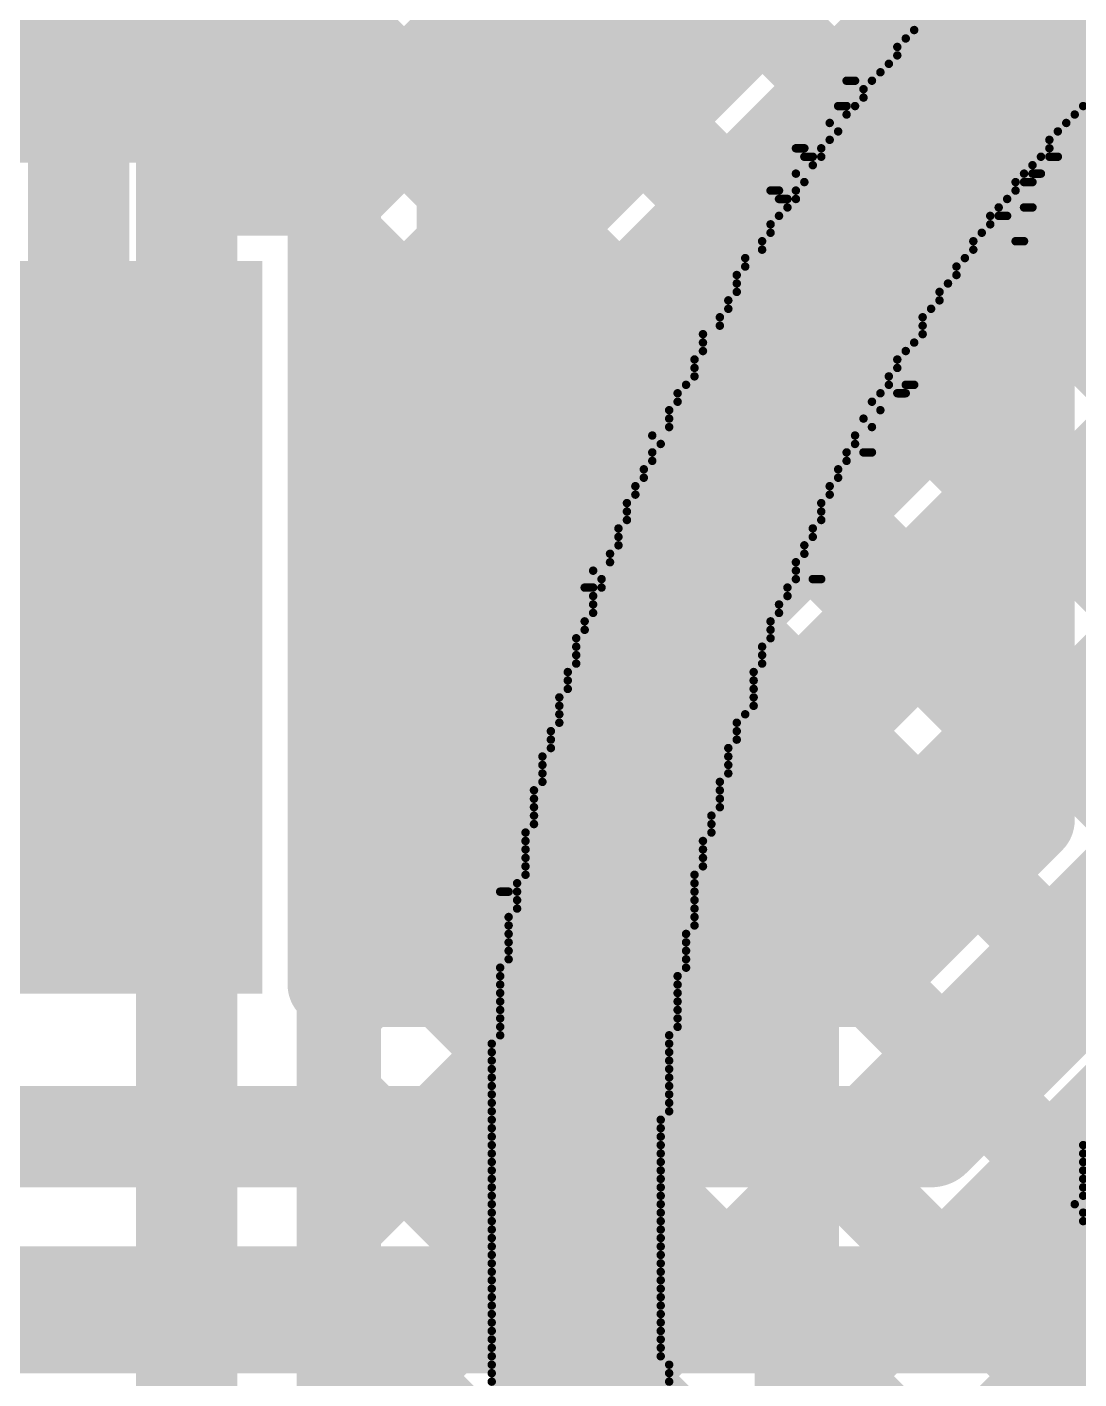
# Model space of a CAD drawing. Header units: millimetres. Extents: x -0.33 to 3.26, y -0.12 to 2.83.
# Drawn here: x 0.496 to 0.6205, y 1.1023 to 1.2624 of the extents above; entities that cross this region are included whole.
import ezdxf

# ---------------------------------------------------------------- set-up
doc = ezdxf.new("R2010")
doc.units = ezdxf.units.MM
doc.header["$MEASUREMENT"] = 0
for name, color, linetype in [('BottomLayer', 5, 'Continuous'), ('BottomOverlay', 54, 'Continuous'), ('BottomPaste', 16, 'Continuous'), ('BottomSolder', 6, 'Continuous'), ('TopLayer', 1, 'Continuous'), ('TopOverlay', 2, 'Continuous')]:
    doc.layers.add(name, color=color, linetype=linetype)

# ---------------------------------------------------------------- blocks, each defined once
blk = doc.blocks.new('PS2801C_1_F3_A_B_4')
at = {"layer": 'BottomLayer'}
for points in [[(-0.03937, 0.06772), (0.03937, 0.06772), (0.03937, 0.03228), (-0.03937, 0.03228)], [(-0.03937, 0.01772), (0.03937, 0.01772), (0.03937, -0.01772), (-0.03937, -0.01772)]]:
    blk.add_hatch(color=5, dxfattribs=at).paths.add_polyline_path(points)
at = {"layer": 'BottomPaste'}
for points in [[(-0.03937, 0.06772), (0.03937, 0.06772), (0.03937, 0.03228), (-0.03937, 0.03228)], [(-0.03937, 0.01772), (0.03937, 0.01772), (0.03937, -0.01772), (-0.03937, -0.01772)]]:
    blk.add_hatch(color=16, dxfattribs=at).paths.add_polyline_path(points)
at = {"layer": 'BottomSolder'}
for points in [[(-0.04337, 0.07172), (0.04337, 0.07172), (0.04337, 0.02828), (-0.04337, 0.02828)], [(-0.04337, 0.02172), (0.04337, 0.02172), (0.04337, -0.02172), (-0.04337, -0.02172)]]:
    blk.add_hatch(color=6, dxfattribs=at).paths.add_polyline_path(points)
at = {"layer": 'BottomOverlay', "const_width": 0.01}
blk.add_lwpolyline([(0.259, 0.085), (0.017, 0.085)], dxfattribs=at)
at = {"layer": 'BottomOverlay', "const_width": 0.005}
blk.add_lwpolyline([(0.0145, 0.085, 1), (0.0195, 0.085, 1)], format="xyb", close=True, dxfattribs=at)
blk = doc.blocks.new('R__0603_B_33')
at = {"layer": 'BottomLayer'}
for points in [[(-0.015, 0.0175), (-0.015, -0.0175), (-0.045, -0.0175), (-0.045, 0.0175)], [(0.045, 0.0175), (0.045, -0.0175), (0.015, -0.0175), (0.015, 0.0175)]]:
    blk.add_hatch(color=5, dxfattribs=at).paths.add_polyline_path(points)
at = {"layer": 'BottomPaste'}
for points in [[(-0.015, 0.0175), (-0.015, -0.0175), (-0.045, -0.0175), (-0.045, 0.0175)], [(0.045, 0.0175), (0.045, -0.0175), (0.015, -0.0175), (0.015, 0.0175)]]:
    blk.add_hatch(color=16, dxfattribs=at).paths.add_polyline_path(points)
at = {"layer": 'BottomSolder'}
for points in [[(-0.011, 0.0215), (-0.011, -0.0215), (-0.049, -0.0215), (-0.049, 0.0215)], [(0.049, 0.0215), (0.049, -0.0215), (0.011, -0.0215), (0.011, 0.0215)]]:
    blk.add_hatch(color=6, dxfattribs=at).paths.add_polyline_path(points)
at = {"layer": 'BottomOverlay', "const_width": 0.01}
for points in [[(0.052, 0.024), (-0.052, 0.024)], [(-0.052, -0.024), (-0.052, 0.024)], [(0.052, -0.024), (0.052, 0.024)], [(0.052, -0.024), (-0.052, -0.024)]]:
    blk.add_lwpolyline(points, dxfattribs=at)
at = {"layer": 'BottomOverlay', "const_width": 0.005}
for points in [[(-0.0545, 0.024, 1), (-0.0495, 0.024, 1)], [(-0.0545, 0.024, 1), (-0.0495, 0.024, 1)], [(0.0495, 0.024, 1), (0.0545, 0.024, 1)], [(0.0495, 0.024, 1), (0.0545, 0.024, 1)], [(-0.0545, -0.024, 1), (-0.0495, -0.024, 1)], [(-0.0545, -0.024, 1), (-0.0495, -0.024, 1)], [(0.0495, -0.024, 1), (0.0545, -0.024, 1)], [(0.0495, -0.024, 1), (0.0545, -0.024, 1)]]:
    blk.add_lwpolyline(points, format="xyb", close=True, dxfattribs=at)

msp = doc.modelspace()

# ---------------------------------------------------------------- linework, layer by layer
at = {"layer": 'BottomLayer'}
for points, const_width in [([(0.53184, 1.24095), (0.68022, 1.38933)], 0.01), ([(0.53184, 1.21266), (0.69436, 1.37518)], 0.01), ([(0.53184, 1.18438), (0.7085, 1.36104)], 0.01), ([(0.53184, 1.15609), (0.72264, 1.3469)], 0.01), ([(0.53162, 1.3436), (0.62888, 1.24634)], 0.01), ([(0.55212, 1.25212), (0.613, 1.313)], 0.02), ([(0.53162, 1.31532), (0.61601, 1.23093)], 0.01), ([(0.53162, 1.24629), (0.53162, 1.30029)], 0.01), ([(0.53162, 1.28703), (0.615, 1.20365)], 0.01), ([(0.6203, 1.23775), (0.66425, 1.2817)], 0.01), ([(0.50212, 1.19129), (0.50212, 1.27329)], 0.012), ([(0.53162, 1.25875), (0.615, 1.17537)], 0.01), ([(0.55212, 1.19129), (0.55212, 1.25212)], 0.02), ([(0.52012, 1.24629), (0.53162, 1.24629)], 0.01), ([(0.52012, 1.24266), (0.52012, 1.24629)], 0.01), ([(0.52012, 1.24266), (0.53184, 1.24266)], 0.01), ([(0.53184, 1.149), (0.53184, 1.24266)], 0.01), ([(0.53184, 1.23025), (0.60431, 1.15777)], 0.01), ([(0.615, 1.16846), (0.615, 1.225)], 0.01), ([(0.62517, 1.108), (0.73998, 1.22281)], 0.01), ([(0.55303, 1.149), (0.615, 1.21097)], 0.01), ([(0.53184, 1.20196), (0.5848, 1.149)], 0.01), ([(0.58131, 1.149), (0.615, 1.18269)], 0.01), ([(0.53184, 1.17368), (0.55652, 1.149)], 0.01), ([(0.59554, 1.149), (0.615, 1.16846)], 0.01), ([(0.603, 1.131), (0.633, 1.161)], 0.012), ([(0.53184, 1.149), (0.59554, 1.149)], 0.01), ([(0.61575, 1.1183), (0.6457, 1.14825)], 0.01), ([(0.4515, 1.131), (0.603, 1.131)], 0.012), ([(0.61563, 1.11817), (0.6258, 1.108)], 0.01), ([(0.4515, 1.113), (0.603, 1.113)], 0.01), ([(0.50766, 1.113), (0.51266, 1.108)], 0.01), ([(0.51203, 1.108), (0.51703, 1.113)], 0.01), ([(0.53595, 1.113), (0.54095, 1.108)], 0.01), ([(0.54031, 1.108), (0.54531, 1.113)], 0.01), ([(0.56423, 1.113), (0.56923, 1.108)], 0.01), ([(0.5686, 1.108), (0.5736, 1.113)], 0.01), ([(0.59252, 1.113), (0.59752, 1.108)], 0.01), ([(0.59688, 1.108), (0.60188, 1.113)], 0.01), ([(0.34423, 1.108), (0.95808, 1.108)], 0.01)]:
    msp.add_lwpolyline(points, dxfattribs=dict(at, const_width=const_width))
for points, const_width in [([(0.52912, 1.25875, 1), (0.53412, 1.25875, 1)], 0.005), ([(0.54712, 1.25212, 1), (0.55712, 1.25212, 1)], 0.01), ([(0.54712, 1.25212, 1), (0.55712, 1.25212, 1)], 0.01), ([(0.51762, 1.24629, 1), (0.52262, 1.24629, 1)], 0.005), ([(0.51762, 1.24629, 1), (0.52262, 1.24629, 1)], 0.005), ([(0.52912, 1.24629, 1), (0.53412, 1.24629, 1)], 0.005), ([(0.52912, 1.24629, 1), (0.53412, 1.24629, 1)], 0.005), ([(0.51762, 1.24266, 1), (0.52262, 1.24266, 1)], 0.005), ([(0.51762, 1.24266, 1), (0.52262, 1.24266, 1)], 0.005), ([(0.52934, 1.24266, 1), (0.53434, 1.24266, 1)], 0.005), ([(0.52934, 1.24266, 1), (0.53434, 1.24266, 1)], 0.005), ([(0.52934, 1.24095, 1), (0.53434, 1.24095, 1)], 0.005), ([(0.61777, 1.23773, 1), (0.62277, 1.23773, 1)], 0.005), ([(0.6178, 1.23775, 1), (0.6228, 1.23775, 1)], 0.005), ([(0.6178, 1.23775, 1), (0.6228, 1.23775, 1)], 0.005), ([(0.61351, 1.23093, 1), (0.61851, 1.23093, 1)], 0.005), ([(0.52934, 1.23025, 1), (0.53434, 1.23025, 1)], 0.005), ([(0.6125, 1.225, 1), (0.6175, 1.225, 1)], 0.005), ([(0.6125, 1.225, 1), (0.6175, 1.225, 1)], 0.005), ([(0.6125, 1.225, 1), (0.6175, 1.225, 1)], 0.005), ([(0.52934, 1.21266, 1), (0.53434, 1.21266, 1)], 0.005), ([(0.6125, 1.21097, 1), (0.6175, 1.21097, 1)], 0.005), ([(0.6125, 1.20365, 1), (0.6175, 1.20365, 1)], 0.005), ([(0.52934, 1.20196, 1), (0.53434, 1.20196, 1)], 0.005), ([(0.54712, 1.19129, 1), (0.55712, 1.19129, 1)], 0.01), ([(0.49912, 1.19129, 1), (0.50512, 1.19129, 1)], 0.006), ([(0.52934, 1.18438, 1), (0.53434, 1.18438, 1)], 0.005), ([(0.6125, 1.18269, 1), (0.6175, 1.18269, 1)], 0.005), ([(0.6125, 1.17537, 1), (0.6175, 1.17537, 1)], 0.005), ([(0.52934, 1.17368, 1), (0.53434, 1.17368, 1)], 0.005), ([(0.6125, 1.16846, 1), (0.6175, 1.16846, 1)], 0.005), ([(0.6125, 1.16846, 1), (0.6175, 1.16846, 1)], 0.005), ([(0.60181, 1.15777, 1), (0.60681, 1.15777, 1)], 0.005), ([(0.52934, 1.15609, 1), (0.53434, 1.15609, 1)], 0.005), ([(0.52934, 1.149, 1), (0.53434, 1.149, 1)], 0.005), ([(0.52934, 1.149, 1), (0.53434, 1.149, 1)], 0.005), ([(0.55053, 1.149, 1), (0.55553, 1.149, 1)], 0.005), ([(0.55402, 1.149, 1), (0.55902, 1.149, 1)], 0.005), ([(0.57881, 1.149, 1), (0.58381, 1.149, 1)], 0.005), ([(0.5823, 1.149, 1), (0.5873, 1.149, 1)], 0.005), ([(0.59304, 1.149, 1), (0.59804, 1.149, 1)], 0.005), ([(0.59304, 1.149, 1), (0.59804, 1.149, 1)], 0.005), ([(0.6, 1.131, 1), (0.606, 1.131, 1)], 0.006), ([(0.6, 1.131, 1), (0.606, 1.131, 1)], 0.006), ([(0.61313, 1.11817, 1), (0.61813, 1.11817, 1)], 0.005), ([(0.61323, 1.11827, 1), (0.61823, 1.11827, 1)], 0.005), ([(0.61325, 1.1183, 1), (0.61825, 1.1183, 1)], 0.005), ([(0.61325, 1.1183, 1), (0.61825, 1.1183, 1)], 0.005), ([(0.50516, 1.113, 1), (0.51016, 1.113, 1)], 0.005), ([(0.51453, 1.113, 1), (0.51953, 1.113, 1)], 0.005), ([(0.53345, 1.113, 1), (0.53845, 1.113, 1)], 0.005), ([(0.54281, 1.113, 1), (0.54781, 1.113, 1)], 0.005), ([(0.56173, 1.113, 1), (0.56673, 1.113, 1)], 0.005), ([(0.5711, 1.113, 1), (0.5761, 1.113, 1)], 0.005), ([(0.59002, 1.113, 1), (0.59502, 1.113, 1)], 0.005), ([(0.59938, 1.113, 1), (0.60438, 1.113, 1)], 0.005), ([(0.6005, 1.113, 1), (0.6055, 1.113, 1)], 0.005), ([(0.6005, 1.113, 1), (0.6055, 1.113, 1)], 0.005), ([(0.6005, 1.113, 1), (0.6055, 1.113, 1)], 0.005), ([(0.50953, 1.108, 1), (0.51453, 1.108, 1)], 0.005), ([(0.51016, 1.108, 1), (0.51516, 1.108, 1)], 0.005), ([(0.53781, 1.108, 1), (0.54281, 1.108, 1)], 0.005), ([(0.53845, 1.108, 1), (0.54345, 1.108, 1)], 0.005), ([(0.5661, 1.108, 1), (0.5711, 1.108, 1)], 0.005), ([(0.56673, 1.108, 1), (0.57173, 1.108, 1)], 0.005), ([(0.59438, 1.108, 1), (0.59938, 1.108, 1)], 0.005), ([(0.59502, 1.108, 1), (0.60002, 1.108, 1)], 0.005), ([(0.62267, 1.108, 1), (0.62767, 1.108, 1)], 0.005)]:
    msp.add_lwpolyline(points, format="xyb", close=True, dxfattribs=dict(at, const_width=const_width))
at = {"layer": 'BottomLayer', "const_width": 0.01}
for points in [[(0.615, 1.225, -0.199396), (0.6203, 1.23775)], [(0.615, 1.225, -0.198912), (0.62027, 1.23773)], [(0.61575, 1.1183, -0.199396), (0.603, 1.113)], [(0.61573, 1.11827, -0.198912), (0.603, 1.113)]]:
    msp.add_lwpolyline(points, format="xyb", dxfattribs=at)
at = {"layer": 'TopLayer'}
for points, const_width in [([(0.5149, 1.043), (0.5149, 1.422)], 0.012), ([(0.5329, 1.05859), (0.5329, 1.4084)], 0.01), ([(0.5329, 1.24766), (0.6358, 1.35056)], 0.01), ([(0.5329, 1.33949), (0.6358, 1.23659)], 0.01), ([(0.5329, 1.22221), (0.6358, 1.3251)], 0.01), ([(0.5329, 1.31403), (0.6358, 1.21113)], 0.01), ([(0.5329, 1.19675), (0.6358, 1.29965)], 0.01), ([(0.5329, 1.28857), (0.6358, 1.18568)], 0.01), ([(0.5329, 1.1713), (0.6358, 1.27419)], 0.01), ([(0.5329, 1.26312), (0.6358, 1.16022)], 0.01), ([(0.5329, 1.14584), (0.6358, 1.24874)], 0.01), ([(0.5329, 1.23766), (0.6358, 1.13477)], 0.01), ([(0.5329, 1.12039), (0.6358, 1.22328)], 0.01), ([(0.5329, 1.21221), (0.6358, 1.10931)], 0.01), ([(0.5329, 1.09493), (0.6358, 1.19782)], 0.01), ([(0.5329, 1.18675), (0.62916, 1.09049)], 0.01), ([(0.5329, 1.06947), (0.6358, 1.17237)], 0.01), ([(0.5329, 1.16129), (0.61643, 1.07777)], 0.01), ([(0.53793, 1.04905), (0.6358, 1.14691)], 0.01), ([(0.5329, 1.13584), (0.6037, 1.06504)], 0.01), ([(0.502, 0.98766), (0.6358, 1.12146)], 0.01), ([(0.5329, 1.11038), (0.59098, 1.05231)], 0.01)]:
    msp.add_lwpolyline(points, dxfattribs=dict(at, const_width=const_width))
at = {"layer": 'TopLayer', "const_width": 0.005}
for points in [[(0.5304, 1.26312, 1), (0.5354, 1.26312, 1)], [(0.5304, 1.24766, 1), (0.5354, 1.24766, 1)], [(0.5304, 1.23766, 1), (0.5354, 1.23766, 1)], [(0.5304, 1.22221, 1), (0.5354, 1.22221, 1)], [(0.5304, 1.21221, 1), (0.5354, 1.21221, 1)], [(0.5304, 1.19675, 1), (0.5354, 1.19675, 1)], [(0.5304, 1.18675, 1), (0.5354, 1.18675, 1)], [(0.5304, 1.1713, 1), (0.5354, 1.1713, 1)], [(0.5304, 1.16129, 1), (0.5354, 1.16129, 1)], [(0.5304, 1.14584, 1), (0.5354, 1.14584, 1)], [(0.5304, 1.13584, 1), (0.5354, 1.13584, 1)], [(0.5304, 1.12039, 1), (0.5354, 1.12039, 1)], [(0.5304, 1.11038, 1), (0.5354, 1.11038, 1)]]:
    msp.add_lwpolyline(points, format="xyb", close=True, dxfattribs=at)
at = {"layer": 'TopOverlay', "const_width": 0.001}
for points in [[(0.6, 1.261), (0.628, 1.261)], [(0.601, 1.262), (0.63, 1.262)], [(0.599, 1.26), (0.627, 1.26)], [(0.598, 1.258), (0.625, 1.258)], [(0.599, 1.259), (0.626, 1.259)], [(0.593, 1.256), (0.594, 1.256)], [(0.596, 1.256), (0.623, 1.256)], [(0.597, 1.257), (0.624, 1.257)], [(0.595, 1.255), (0.622, 1.255)], [(0.592, 1.253), (0.593, 1.253)], [(0.594, 1.253), (0.621, 1.253)], [(0.595, 1.254), (0.622, 1.254)], [(0.593, 1.252), (0.62, 1.252)], [(0.591, 1.251), (0.619, 1.251)], [(0.592, 1.25), (0.618, 1.25)], [(0.587, 1.248), (0.588, 1.248)], [(0.59, 1.248), (0.617, 1.248)], [(0.591, 1.249), (0.617, 1.249)], [(0.588, 1.247), (0.589, 1.247)], [(0.59, 1.247), (0.616, 1.247)], [(0.617, 1.247), (0.618, 1.247)], [(0.587, 1.245), (0.614, 1.245)], [(0.589, 1.246), (0.615, 1.246)], [(0.615, 1.245), (0.616, 1.245)], [(0.588, 1.244), (0.613, 1.244)], [(0.614, 1.244), (0.615, 1.244)], [(0.584, 1.243), (0.585, 1.243)], [(0.585, 1.242), (0.586, 1.242)], [(0.587, 1.243), (0.613, 1.243)], [(0.587, 1.242), (0.612, 1.242)], [(0.585, 1.24), (0.61, 1.24)], [(0.586, 1.241), (0.611, 1.241)], [(0.611, 1.24), (0.612, 1.24)], [(0.614, 1.241), (0.615, 1.241)], [(0.584, 1.239), (0.61, 1.239)], [(0.583, 1.237), (0.608, 1.237)], [(0.584, 1.238), (0.609, 1.238)], [(0.613, 1.237), (0.614, 1.237)], [(0.583, 1.236), (0.608, 1.236)], [(0.581, 1.235), (0.607, 1.235)], [(0.581, 1.234), (0.606, 1.234)], [(0.58, 1.233), (0.606, 1.233)], [(0.58, 1.232), (0.605, 1.232)], [(0.58, 1.231), (0.604, 1.231)], [(0.579, 1.23), (0.604, 1.23)], [(0.579, 1.229), (0.603, 1.229)], [(0.578, 1.228), (0.602, 1.228)], [(0.576, 1.226), (0.602, 1.226)], [(0.578, 1.227), (0.602, 1.227)], [(0.576, 1.225), (0.601, 1.225)], [(0.576, 1.224), (0.6, 1.224)], [(0.575, 1.223), (0.599, 1.223)], [(0.575, 1.222), (0.599, 1.222)], [(0.575, 1.221), (0.598, 1.221)], [(0.574, 1.22), (0.598, 1.22)], [(0.6, 1.22), (0.601, 1.22)], [(0.573, 1.219), (0.597, 1.219)], [(0.573, 1.218), (0.596, 1.218)], [(0.599, 1.219), (0.6, 1.219)], [(0.572, 1.217), (0.597, 1.217)], [(0.572, 1.216), (0.595, 1.216)], [(0.572, 1.215), (0.596, 1.215)], [(0.57, 1.214), (0.594, 1.214)], [(0.571, 1.213), (0.594, 1.213)], [(0.57, 1.212), (0.593, 1.212)], [(0.595, 1.212), (0.596, 1.212)], [(0.569, 1.21), (0.592, 1.21)], [(0.57, 1.211), (0.593, 1.211)], [(0.568, 1.208), (0.591, 1.208)], [(0.569, 1.209), (0.592, 1.209)], [(0.568, 1.207), (0.591, 1.207)], [(0.567, 1.206), (0.59, 1.206)], [(0.567, 1.205), (0.59, 1.205)], [(0.567, 1.204), (0.59, 1.204)], [(0.566, 1.203), (0.589, 1.203)], [(0.566, 1.202), (0.589, 1.202)], [(0.565, 1.2), (0.588, 1.2)], [(0.566, 1.201), (0.588, 1.201)], [(0.565, 1.199), (0.587, 1.199)], [(0.563, 1.198), (0.587, 1.198)], [(0.564, 1.197), (0.587, 1.197)], [(0.589, 1.197), (0.59, 1.197)], [(0.562, 1.196), (0.563, 1.196)], [(0.563, 1.195), (0.586, 1.195)], [(0.564, 1.196), (0.586, 1.196)], [(0.563, 1.194), (0.585, 1.194)], [(0.562, 1.192), (0.584, 1.192)], [(0.563, 1.193), (0.585, 1.193)], [(0.562, 1.191), (0.584, 1.191)], [(0.561, 1.19), (0.584, 1.19)], [(0.561, 1.189), (0.583, 1.189)], [(0.561, 1.188), (0.583, 1.188)], [(0.561, 1.187), (0.583, 1.187)], [(0.56, 1.186), (0.582, 1.186)], [(0.56, 1.185), (0.582, 1.185)], [(0.56, 1.184), (0.582, 1.184)], [(0.559, 1.183), (0.582, 1.183)], [(0.559, 1.182), (0.582, 1.182)], [(0.559, 1.181), (0.581, 1.181)], [(0.558, 1.179), (0.58, 1.179)], [(0.559, 1.18), (0.58, 1.18)], [(0.558, 1.178), (0.58, 1.178)], [(0.557, 1.176), (0.579, 1.176)], [(0.558, 1.177), (0.579, 1.177)], [(0.557, 1.175), (0.579, 1.175)], [(0.557, 1.174), (0.579, 1.174)], [(0.557, 1.173), (0.578, 1.173)], [(0.556, 1.172), (0.578, 1.172)], [(0.556, 1.171), (0.578, 1.171)], [(0.556, 1.17), (0.578, 1.17)], [(0.556, 1.169), (0.577, 1.169)], [(0.556, 1.168), (0.577, 1.168)], [(0.555, 1.167), (0.577, 1.167)], [(0.555, 1.166), (0.576, 1.166)], [(0.555, 1.165), (0.576, 1.165)], [(0.555, 1.164), (0.576, 1.164)], [(0.555, 1.163), (0.576, 1.163)], [(0.555, 1.162), (0.575, 1.162)], [(0.552, 1.16), (0.553, 1.16)], [(0.554, 1.161), (0.575, 1.161)], [(0.554, 1.16), (0.575, 1.16)], [(0.554, 1.159), (0.575, 1.159)], [(0.553, 1.157), (0.575, 1.157)], [(0.554, 1.158), (0.575, 1.158)], [(0.553, 1.156), (0.575, 1.156)], [(0.553, 1.155), (0.574, 1.155)], [(0.553, 1.154), (0.574, 1.154)], [(0.553, 1.153), (0.574, 1.153)], [(0.553, 1.152), (0.574, 1.152)], [(0.552, 1.151), (0.574, 1.151)], [(0.552, 1.15), (0.573, 1.15)], [(0.552, 1.149), (0.573, 1.149)], [(0.552, 1.148), (0.573, 1.148)], [(0.552, 1.147), (0.573, 1.147)], [(0.552, 1.146), (0.573, 1.146)], [(0.552, 1.145), (0.573, 1.145)], [(0.552, 1.144), (0.573, 1.144)], [(0.552, 1.143), (0.572, 1.143)], [(0.551, 1.142), (0.572, 1.142)], [(0.551, 1.141), (0.572, 1.141)], [(0.551, 1.14), (0.572, 1.14)], [(0.551, 1.139), (0.572, 1.139)], [(0.551, 1.138), (0.572, 1.138)], [(0.551, 1.137), (0.572, 1.137)], [(0.551, 1.136), (0.572, 1.136)], [(0.551, 1.135), (0.572, 1.135)], [(0.551, 1.134), (0.572, 1.134)], [(0.551, 1.133), (0.571, 1.133)], [(0.551, 1.132), (0.571, 1.132)], [(0.551, 1.131), (0.571, 1.131)], [(0.551, 1.13), (0.571, 1.13)], [(0.621, 1.13), (0.823, 1.13)], [(0.551, 1.129), (0.571, 1.129)], [(0.551, 1.128), (0.571, 1.128)], [(0.621, 1.129), (0.822, 1.129)], [(0.621, 1.128), (0.822, 1.128)], [(0.551, 1.127), (0.571, 1.127)], [(0.621, 1.127), (0.821, 1.127)], [(0.551, 1.126), (0.571, 1.126)], [(0.551, 1.125), (0.571, 1.125)], [(0.621, 1.126), (0.82, 1.126)], [(0.621, 1.125), (0.819, 1.125)], [(0.551, 1.124), (0.571, 1.124)], [(0.551, 1.123), (0.571, 1.123)], [(0.62, 1.123), (0.817, 1.123)], [(0.621, 1.124), (0.818, 1.124)], [(0.551, 1.122), (0.571, 1.122)], [(0.621, 1.122), (0.817, 1.122)], [(0.551, 1.121), (0.571, 1.121)], [(0.551, 1.12), (0.571, 1.12)], [(0.621, 1.121), (0.816, 1.121)], [(0.551, 1.119), (0.571, 1.119)], [(0.551, 1.118), (0.571, 1.118)], [(0.551, 1.117), (0.571, 1.117)], [(0.551, 1.116), (0.571, 1.116)], [(0.551, 1.115), (0.571, 1.115)], [(0.551, 1.114), (0.571, 1.114)], [(0.551, 1.113), (0.571, 1.113)], [(0.551, 1.112), (0.571, 1.112)], [(0.551, 1.111), (0.571, 1.111)], [(0.551, 1.11), (0.571, 1.11)], [(0.551, 1.109), (0.571, 1.109)], [(0.551, 1.108), (0.571, 1.108)], [(0.551, 1.107), (0.571, 1.107)], [(0.551, 1.106), (0.571, 1.106)], [(0.551, 1.105), (0.571, 1.105)], [(0.551, 1.104), (0.572, 1.104)], [(0.551, 1.103), (0.572, 1.103)], [(0.551, 1.102), (0.572, 1.102)]]:
    msp.add_lwpolyline(points, dxfattribs=at)
at = {"layer": 'TopOverlay', "const_width": 0.0005}
for points in [[(0.59975, 1.261, 1), (0.60025, 1.261, 1)], [(0.60075, 1.262, 1), (0.60125, 1.262, 1)], [(0.59875, 1.26, 1), (0.59925, 1.26, 1)], [(0.59775, 1.258, 1), (0.59825, 1.258, 1)], [(0.59875, 1.259, 1), (0.59925, 1.259, 1)], [(0.59275, 1.256, 1), (0.59325, 1.256, 1)], [(0.59375, 1.256, 1), (0.59425, 1.256, 1)], [(0.59575, 1.256, 1), (0.59625, 1.256, 1)], [(0.59675, 1.257, 1), (0.59725, 1.257, 1)], [(0.59475, 1.255, 1), (0.59525, 1.255, 1)], [(0.59175, 1.253, 1), (0.59225, 1.253, 1)], [(0.59275, 1.253, 1), (0.59325, 1.253, 1)], [(0.59375, 1.253, 1), (0.59425, 1.253, 1)], [(0.59475, 1.254, 1), (0.59525, 1.254, 1)], [(0.62075, 1.253, 1), (0.62125, 1.253, 1)], [(0.59275, 1.252, 1), (0.59325, 1.252, 1)], [(0.61975, 1.252, 1), (0.62025, 1.252, 1)], [(0.59075, 1.251, 1), (0.59125, 1.251, 1)], [(0.59175, 1.25, 1), (0.59225, 1.25, 1)], [(0.61775, 1.25, 1), (0.61825, 1.25, 1)], [(0.61875, 1.251, 1), (0.61925, 1.251, 1)], [(0.58675, 1.248, 1), (0.58725, 1.248, 1)], [(0.58775, 1.248, 1), (0.58825, 1.248, 1)], [(0.58975, 1.248, 1), (0.59025, 1.248, 1)], [(0.59075, 1.249, 1), (0.59125, 1.249, 1)], [(0.61675, 1.249, 1), (0.61725, 1.249, 1)], [(0.61675, 1.248, 1), (0.61725, 1.248, 1)], [(0.58775, 1.247, 1), (0.58825, 1.247, 1)], [(0.58875, 1.247, 1), (0.58925, 1.247, 1)], [(0.58975, 1.247, 1), (0.59025, 1.247, 1)], [(0.61575, 1.247, 1), (0.61625, 1.247, 1)], [(0.61675, 1.247, 1), (0.61725, 1.247, 1)], [(0.61775, 1.247, 1), (0.61825, 1.247, 1)], [(0.58675, 1.245, 1), (0.58725, 1.245, 1)], [(0.58875, 1.246, 1), (0.58925, 1.246, 1)], [(0.61375, 1.245, 1), (0.61425, 1.245, 1)], [(0.61475, 1.246, 1), (0.61525, 1.246, 1)], [(0.61475, 1.245, 1), (0.61525, 1.245, 1)], [(0.61575, 1.245, 1), (0.61625, 1.245, 1)], [(0.58775, 1.244, 1), (0.58825, 1.244, 1)], [(0.61275, 1.244, 1), (0.61325, 1.244, 1)], [(0.61375, 1.244, 1), (0.61425, 1.244, 1)], [(0.61475, 1.244, 1), (0.61525, 1.244, 1)], [(0.58375, 1.243, 1), (0.58425, 1.243, 1)], [(0.58475, 1.243, 1), (0.58525, 1.243, 1)], [(0.58475, 1.242, 1), (0.58525, 1.242, 1)], [(0.58575, 1.242, 1), (0.58625, 1.242, 1)], [(0.58675, 1.243, 1), (0.58725, 1.243, 1)], [(0.58675, 1.242, 1), (0.58725, 1.242, 1)], [(0.61175, 1.242, 1), (0.61225, 1.242, 1)], [(0.61275, 1.243, 1), (0.61325, 1.243, 1)], [(0.58475, 1.24, 1), (0.58525, 1.24, 1)], [(0.58575, 1.241, 1), (0.58625, 1.241, 1)], [(0.60975, 1.24, 1), (0.61025, 1.24, 1)], [(0.61075, 1.241, 1), (0.61125, 1.241, 1)], [(0.61075, 1.24, 1), (0.61125, 1.24, 1)], [(0.61175, 1.24, 1), (0.61225, 1.24, 1)], [(0.61375, 1.241, 1), (0.61425, 1.241, 1)], [(0.61475, 1.241, 1), (0.61525, 1.241, 1)], [(0.58375, 1.239, 1), (0.58425, 1.239, 1)], [(0.60975, 1.239, 1), (0.61025, 1.239, 1)], [(0.58275, 1.237, 1), (0.58325, 1.237, 1)], [(0.58375, 1.238, 1), (0.58425, 1.238, 1)], [(0.60775, 1.237, 1), (0.60825, 1.237, 1)], [(0.60875, 1.238, 1), (0.60925, 1.238, 1)], [(0.61275, 1.237, 1), (0.61325, 1.237, 1)], [(0.61375, 1.237, 1), (0.61425, 1.237, 1)], [(0.58275, 1.236, 1), (0.58325, 1.236, 1)], [(0.60775, 1.236, 1), (0.60825, 1.236, 1)], [(0.58075, 1.235, 1), (0.58125, 1.235, 1)], [(0.58075, 1.234, 1), (0.58125, 1.234, 1)], [(0.60575, 1.234, 1), (0.60625, 1.234, 1)], [(0.60675, 1.235, 1), (0.60725, 1.235, 1)], [(0.57975, 1.233, 1), (0.58025, 1.233, 1)], [(0.57975, 1.232, 1), (0.58025, 1.232, 1)], [(0.60475, 1.232, 1), (0.60525, 1.232, 1)], [(0.60575, 1.233, 1), (0.60625, 1.233, 1)], [(0.57975, 1.231, 1), (0.58025, 1.231, 1)], [(0.60375, 1.231, 1), (0.60425, 1.231, 1)], [(0.57875, 1.23, 1), (0.57925, 1.23, 1)], [(0.57875, 1.229, 1), (0.57925, 1.229, 1)], [(0.60275, 1.229, 1), (0.60325, 1.229, 1)], [(0.60375, 1.23, 1), (0.60425, 1.23, 1)], [(0.57775, 1.228, 1), (0.57825, 1.228, 1)], [(0.60175, 1.228, 1), (0.60225, 1.228, 1)], [(0.57575, 1.226, 1), (0.57625, 1.226, 1)], [(0.57775, 1.227, 1), (0.57825, 1.227, 1)], [(0.60175, 1.227, 1), (0.60225, 1.227, 1)], [(0.60175, 1.226, 1), (0.60225, 1.226, 1)], [(0.57575, 1.225, 1), (0.57625, 1.225, 1)], [(0.57575, 1.224, 1), (0.57625, 1.224, 1)], [(0.59975, 1.224, 1), (0.60025, 1.224, 1)], [(0.60075, 1.225, 1), (0.60125, 1.225, 1)], [(0.57475, 1.223, 1), (0.57525, 1.223, 1)], [(0.59875, 1.223, 1), (0.59925, 1.223, 1)], [(0.57475, 1.222, 1), (0.57525, 1.222, 1)], [(0.57475, 1.221, 1), (0.57525, 1.221, 1)], [(0.59775, 1.221, 1), (0.59825, 1.221, 1)], [(0.59875, 1.222, 1), (0.59925, 1.222, 1)], [(0.57375, 1.22, 1), (0.57425, 1.22, 1)], [(0.59775, 1.22, 1), (0.59825, 1.22, 1)], [(0.59975, 1.22, 1), (0.60025, 1.22, 1)], [(0.60075, 1.22, 1), (0.60125, 1.22, 1)], [(0.57275, 1.219, 1), (0.57325, 1.219, 1)], [(0.57275, 1.218, 1), (0.57325, 1.218, 1)], [(0.59575, 1.218, 1), (0.59625, 1.218, 1)], [(0.59675, 1.219, 1), (0.59725, 1.219, 1)], [(0.59875, 1.219, 1), (0.59925, 1.219, 1)], [(0.59975, 1.219, 1), (0.60025, 1.219, 1)], [(0.57175, 1.217, 1), (0.57225, 1.217, 1)], [(0.57175, 1.216, 1), (0.57225, 1.216, 1)], [(0.59475, 1.216, 1), (0.59525, 1.216, 1)], [(0.59675, 1.217, 1), (0.59725, 1.217, 1)], [(0.57175, 1.215, 1), (0.57225, 1.215, 1)], [(0.59575, 1.215, 1), (0.59625, 1.215, 1)], [(0.56975, 1.214, 1), (0.57025, 1.214, 1)], [(0.57075, 1.213, 1), (0.57125, 1.213, 1)], [(0.59375, 1.214, 1), (0.59425, 1.214, 1)], [(0.59375, 1.213, 1), (0.59425, 1.213, 1)], [(0.56975, 1.212, 1), (0.57025, 1.212, 1)], [(0.59275, 1.212, 1), (0.59325, 1.212, 1)], [(0.59475, 1.212, 1), (0.59525, 1.212, 1)], [(0.59575, 1.212, 1), (0.59625, 1.212, 1)], [(0.56875, 1.21, 1), (0.56925, 1.21, 1)], [(0.56975, 1.211, 1), (0.57025, 1.211, 1)], [(0.59175, 1.21, 1), (0.59225, 1.21, 1)], [(0.59275, 1.211, 1), (0.59325, 1.211, 1)], [(0.56775, 1.208, 1), (0.56825, 1.208, 1)], [(0.56875, 1.209, 1), (0.56925, 1.209, 1)], [(0.59075, 1.208, 1), (0.59125, 1.208, 1)], [(0.59175, 1.209, 1), (0.59225, 1.209, 1)], [(0.56775, 1.207, 1), (0.56825, 1.207, 1)], [(0.59075, 1.207, 1), (0.59125, 1.207, 1)], [(0.56675, 1.206, 1), (0.56725, 1.206, 1)], [(0.56675, 1.205, 1), (0.56725, 1.205, 1)], [(0.58975, 1.206, 1), (0.59025, 1.206, 1)], [(0.58975, 1.205, 1), (0.59025, 1.205, 1)], [(0.56675, 1.204, 1), (0.56725, 1.204, 1)], [(0.58975, 1.204, 1), (0.59025, 1.204, 1)], [(0.56575, 1.203, 1), (0.56625, 1.203, 1)], [(0.56575, 1.202, 1), (0.56625, 1.202, 1)], [(0.58875, 1.203, 1), (0.58925, 1.203, 1)], [(0.58875, 1.202, 1), (0.58925, 1.202, 1)], [(0.56475, 1.2, 1), (0.56525, 1.2, 1)], [(0.56575, 1.201, 1), (0.56625, 1.201, 1)], [(0.58775, 1.201, 1), (0.58825, 1.201, 1)], [(0.58775, 1.2, 1), (0.58825, 1.2, 1)], [(0.56475, 1.199, 1), (0.56525, 1.199, 1)], [(0.58675, 1.199, 1), (0.58725, 1.199, 1)], [(0.56275, 1.198, 1), (0.56325, 1.198, 1)], [(0.56375, 1.197, 1), (0.56425, 1.197, 1)], [(0.58675, 1.198, 1), (0.58725, 1.198, 1)], [(0.58675, 1.197, 1), (0.58725, 1.197, 1)], [(0.58875, 1.197, 1), (0.58925, 1.197, 1)], [(0.58975, 1.197, 1), (0.59025, 1.197, 1)], [(0.56175, 1.196, 1), (0.56225, 1.196, 1)], [(0.56275, 1.196, 1), (0.56325, 1.196, 1)], [(0.56275, 1.195, 1), (0.56325, 1.195, 1)], [(0.56375, 1.196, 1), (0.56425, 1.196, 1)], [(0.58575, 1.196, 1), (0.58625, 1.196, 1)], [(0.58575, 1.195, 1), (0.58625, 1.195, 1)], [(0.56275, 1.194, 1), (0.56325, 1.194, 1)], [(0.58475, 1.194, 1), (0.58525, 1.194, 1)], [(0.56175, 1.192, 1), (0.56225, 1.192, 1)], [(0.56275, 1.193, 1), (0.56325, 1.193, 1)], [(0.58375, 1.192, 1), (0.58425, 1.192, 1)], [(0.58475, 1.193, 1), (0.58525, 1.193, 1)], [(0.56175, 1.191, 1), (0.56225, 1.191, 1)], [(0.58375, 1.191, 1), (0.58425, 1.191, 1)], [(0.56075, 1.19, 1), (0.56125, 1.19, 1)], [(0.56075, 1.189, 1), (0.56125, 1.189, 1)], [(0.58275, 1.189, 1), (0.58325, 1.189, 1)], [(0.58375, 1.19, 1), (0.58425, 1.19, 1)], [(0.56075, 1.188, 1), (0.56125, 1.188, 1)], [(0.56075, 1.187, 1), (0.56125, 1.187, 1)], [(0.58275, 1.188, 1), (0.58325, 1.188, 1)], [(0.58275, 1.187, 1), (0.58325, 1.187, 1)], [(0.55975, 1.186, 1), (0.56025, 1.186, 1)], [(0.58175, 1.186, 1), (0.58225, 1.186, 1)], [(0.55975, 1.185, 1), (0.56025, 1.185, 1)], [(0.55975, 1.184, 1), (0.56025, 1.184, 1)], [(0.58175, 1.185, 1), (0.58225, 1.185, 1)], [(0.58175, 1.184, 1), (0.58225, 1.184, 1)], [(0.55875, 1.183, 1), (0.55925, 1.183, 1)], [(0.58175, 1.183, 1), (0.58225, 1.183, 1)], [(0.55875, 1.182, 1), (0.55925, 1.182, 1)], [(0.55875, 1.181, 1), (0.55925, 1.181, 1)], [(0.58075, 1.181, 1), (0.58125, 1.181, 1)], [(0.58175, 1.182, 1), (0.58225, 1.182, 1)], [(0.55775, 1.179, 1), (0.55825, 1.179, 1)], [(0.55875, 1.18, 1), (0.55925, 1.18, 1)], [(0.57975, 1.18, 1), (0.58025, 1.18, 1)], [(0.57975, 1.179, 1), (0.58025, 1.179, 1)], [(0.55775, 1.178, 1), (0.55825, 1.178, 1)], [(0.57975, 1.178, 1), (0.58025, 1.178, 1)], [(0.55675, 1.176, 1), (0.55725, 1.176, 1)], [(0.55775, 1.177, 1), (0.55825, 1.177, 1)], [(0.57875, 1.177, 1), (0.57925, 1.177, 1)], [(0.57875, 1.176, 1), (0.57925, 1.176, 1)], [(0.55675, 1.175, 1), (0.55725, 1.175, 1)], [(0.57875, 1.175, 1), (0.57925, 1.175, 1)], [(0.55675, 1.174, 1), (0.55725, 1.174, 1)], [(0.55675, 1.173, 1), (0.55725, 1.173, 1)], [(0.57775, 1.173, 1), (0.57825, 1.173, 1)], [(0.57875, 1.174, 1), (0.57925, 1.174, 1)], [(0.55575, 1.172, 1), (0.55625, 1.172, 1)], [(0.55575, 1.171, 1), (0.55625, 1.171, 1)], [(0.57775, 1.172, 1), (0.57825, 1.172, 1)], [(0.57775, 1.171, 1), (0.57825, 1.171, 1)], [(0.55575, 1.17, 1), (0.55625, 1.17, 1)], [(0.57775, 1.17, 1), (0.57825, 1.17, 1)], [(0.55575, 1.169, 1), (0.55625, 1.169, 1)], [(0.55575, 1.168, 1), (0.55625, 1.168, 1)], [(0.57675, 1.169, 1), (0.57725, 1.169, 1)], [(0.57675, 1.168, 1), (0.57725, 1.168, 1)], [(0.55475, 1.167, 1), (0.55525, 1.167, 1)], [(0.57675, 1.167, 1), (0.57725, 1.167, 1)], [(0.55475, 1.166, 1), (0.55525, 1.166, 1)], [(0.55475, 1.165, 1), (0.55525, 1.165, 1)], [(0.57575, 1.166, 1), (0.57625, 1.166, 1)], [(0.57575, 1.165, 1), (0.57625, 1.165, 1)], [(0.55475, 1.164, 1), (0.55525, 1.164, 1)], [(0.55475, 1.163, 1), (0.55525, 1.163, 1)], [(0.57575, 1.164, 1), (0.57625, 1.164, 1)], [(0.57575, 1.163, 1), (0.57625, 1.163, 1)], [(0.55475, 1.162, 1), (0.55525, 1.162, 1)], [(0.57475, 1.162, 1), (0.57525, 1.162, 1)], [(0.55175, 1.16, 1), (0.55225, 1.16, 1)], [(0.55275, 1.16, 1), (0.55325, 1.16, 1)], [(0.55375, 1.161, 1), (0.55425, 1.161, 1)], [(0.55375, 1.16, 1), (0.55425, 1.16, 1)], [(0.57475, 1.161, 1), (0.57525, 1.161, 1)], [(0.57475, 1.16, 1), (0.57525, 1.16, 1)], [(0.55375, 1.159, 1), (0.55425, 1.159, 1)], [(0.57475, 1.159, 1), (0.57525, 1.159, 1)], [(0.55275, 1.157, 1), (0.55325, 1.157, 1)], [(0.55375, 1.158, 1), (0.55425, 1.158, 1)], [(0.57475, 1.158, 1), (0.57525, 1.158, 1)], [(0.57475, 1.157, 1), (0.57525, 1.157, 1)], [(0.55275, 1.156, 1), (0.55325, 1.156, 1)], [(0.55275, 1.155, 1), (0.55325, 1.155, 1)], [(0.57375, 1.155, 1), (0.57425, 1.155, 1)], [(0.57475, 1.156, 1), (0.57525, 1.156, 1)], [(0.55275, 1.154, 1), (0.55325, 1.154, 1)], [(0.57375, 1.154, 1), (0.57425, 1.154, 1)], [(0.55275, 1.153, 1), (0.55325, 1.153, 1)], [(0.55275, 1.152, 1), (0.55325, 1.152, 1)], [(0.57375, 1.153, 1), (0.57425, 1.153, 1)], [(0.57375, 1.152, 1), (0.57425, 1.152, 1)], [(0.55175, 1.151, 1), (0.55225, 1.151, 1)], [(0.57375, 1.151, 1), (0.57425, 1.151, 1)], [(0.55175, 1.15, 1), (0.55225, 1.15, 1)], [(0.55175, 1.149, 1), (0.55225, 1.149, 1)], [(0.57275, 1.15, 1), (0.57325, 1.15, 1)], [(0.57275, 1.149, 1), (0.57325, 1.149, 1)], [(0.55175, 1.148, 1), (0.55225, 1.148, 1)], [(0.55175, 1.147, 1), (0.55225, 1.147, 1)], [(0.57275, 1.148, 1), (0.57325, 1.148, 1)], [(0.57275, 1.147, 1), (0.57325, 1.147, 1)], [(0.55175, 1.146, 1), (0.55225, 1.146, 1)], [(0.57275, 1.146, 1), (0.57325, 1.146, 1)], [(0.55175, 1.145, 1), (0.55225, 1.145, 1)], [(0.55175, 1.144, 1), (0.55225, 1.144, 1)], [(0.57275, 1.145, 1), (0.57325, 1.145, 1)], [(0.57275, 1.144, 1), (0.57325, 1.144, 1)], [(0.55175, 1.143, 1), (0.55225, 1.143, 1)], [(0.57175, 1.143, 1), (0.57225, 1.143, 1)], [(0.55075, 1.142, 1), (0.55125, 1.142, 1)], [(0.55075, 1.141, 1), (0.55125, 1.141, 1)], [(0.57175, 1.142, 1), (0.57225, 1.142, 1)], [(0.57175, 1.141, 1), (0.57225, 1.141, 1)], [(0.55075, 1.14, 1), (0.55125, 1.14, 1)], [(0.55075, 1.139, 1), (0.55125, 1.139, 1)], [(0.57175, 1.14, 1), (0.57225, 1.14, 1)], [(0.57175, 1.139, 1), (0.57225, 1.139, 1)], [(0.55075, 1.138, 1), (0.55125, 1.138, 1)], [(0.57175, 1.138, 1), (0.57225, 1.138, 1)], [(0.55075, 1.137, 1), (0.55125, 1.137, 1)], [(0.55075, 1.136, 1), (0.55125, 1.136, 1)], [(0.57175, 1.137, 1), (0.57225, 1.137, 1)], [(0.57175, 1.136, 1), (0.57225, 1.136, 1)], [(0.55075, 1.135, 1), (0.55125, 1.135, 1)], [(0.57175, 1.135, 1), (0.57225, 1.135, 1)], [(0.55075, 1.134, 1), (0.55125, 1.134, 1)], [(0.55075, 1.133, 1), (0.55125, 1.133, 1)], [(0.57075, 1.133, 1), (0.57125, 1.133, 1)], [(0.57175, 1.134, 1), (0.57225, 1.134, 1)], [(0.55075, 1.132, 1), (0.55125, 1.132, 1)], [(0.55075, 1.131, 1), (0.55125, 1.131, 1)], [(0.57075, 1.132, 1), (0.57125, 1.132, 1)], [(0.57075, 1.131, 1), (0.57125, 1.131, 1)], [(0.55075, 1.13, 1), (0.55125, 1.13, 1)], [(0.57075, 1.13, 1), (0.57125, 1.13, 1)], [(0.62075, 1.13, 1), (0.62125, 1.13, 1)], [(0.55075, 1.129, 1), (0.55125, 1.129, 1)], [(0.55075, 1.128, 1), (0.55125, 1.128, 1)], [(0.57075, 1.129, 1), (0.57125, 1.129, 1)], [(0.57075, 1.128, 1), (0.57125, 1.128, 1)], [(0.62075, 1.129, 1), (0.62125, 1.129, 1)], [(0.62075, 1.128, 1), (0.62125, 1.128, 1)], [(0.55075, 1.127, 1), (0.55125, 1.127, 1)], [(0.57075, 1.127, 1), (0.57125, 1.127, 1)], [(0.62075, 1.127, 1), (0.62125, 1.127, 1)], [(0.55075, 1.126, 1), (0.55125, 1.126, 1)], [(0.55075, 1.125, 1), (0.55125, 1.125, 1)], [(0.57075, 1.126, 1), (0.57125, 1.126, 1)], [(0.57075, 1.125, 1), (0.57125, 1.125, 1)], [(0.62075, 1.126, 1), (0.62125, 1.126, 1)], [(0.62075, 1.125, 1), (0.62125, 1.125, 1)], [(0.55075, 1.124, 1), (0.55125, 1.124, 1)], [(0.55075, 1.123, 1), (0.55125, 1.123, 1)], [(0.57075, 1.124, 1), (0.57125, 1.124, 1)], [(0.57075, 1.123, 1), (0.57125, 1.123, 1)], [(0.61975, 1.123, 1), (0.62025, 1.123, 1)], [(0.62075, 1.124, 1), (0.62125, 1.124, 1)], [(0.55075, 1.122, 1), (0.55125, 1.122, 1)], [(0.57075, 1.122, 1), (0.57125, 1.122, 1)], [(0.62075, 1.122, 1), (0.62125, 1.122, 1)], [(0.55075, 1.121, 1), (0.55125, 1.121, 1)], [(0.55075, 1.12, 1), (0.55125, 1.12, 1)], [(0.57075, 1.121, 1), (0.57125, 1.121, 1)], [(0.57075, 1.12, 1), (0.57125, 1.12, 1)], [(0.62075, 1.121, 1), (0.62125, 1.121, 1)], [(0.55075, 1.119, 1), (0.55125, 1.119, 1)], [(0.57075, 1.119, 1), (0.57125, 1.119, 1)], [(0.55075, 1.118, 1), (0.55125, 1.118, 1)], [(0.55075, 1.117, 1), (0.55125, 1.117, 1)], [(0.57075, 1.118, 1), (0.57125, 1.118, 1)], [(0.57075, 1.117, 1), (0.57125, 1.117, 1)], [(0.55075, 1.116, 1), (0.55125, 1.116, 1)], [(0.55075, 1.115, 1), (0.55125, 1.115, 1)], [(0.57075, 1.116, 1), (0.57125, 1.116, 1)], [(0.57075, 1.115, 1), (0.57125, 1.115, 1)], [(0.55075, 1.114, 1), (0.55125, 1.114, 1)], [(0.57075, 1.114, 1), (0.57125, 1.114, 1)], [(0.55075, 1.113, 1), (0.55125, 1.113, 1)], [(0.55075, 1.112, 1), (0.55125, 1.112, 1)], [(0.57075, 1.113, 1), (0.57125, 1.113, 1)], [(0.57075, 1.112, 1), (0.57125, 1.112, 1)], [(0.55075, 1.111, 1), (0.55125, 1.111, 1)], [(0.57075, 1.111, 1), (0.57125, 1.111, 1)], [(0.55075, 1.11, 1), (0.55125, 1.11, 1)], [(0.55075, 1.109, 1), (0.55125, 1.109, 1)], [(0.57075, 1.11, 1), (0.57125, 1.11, 1)], [(0.57075, 1.109, 1), (0.57125, 1.109, 1)], [(0.55075, 1.108, 1), (0.55125, 1.108, 1)], [(0.55075, 1.107, 1), (0.55125, 1.107, 1)], [(0.57075, 1.108, 1), (0.57125, 1.108, 1)], [(0.57075, 1.107, 1), (0.57125, 1.107, 1)], [(0.55075, 1.106, 1), (0.55125, 1.106, 1)], [(0.57075, 1.106, 1), (0.57125, 1.106, 1)], [(0.55075, 1.105, 1), (0.55125, 1.105, 1)], [(0.55075, 1.104, 1), (0.55125, 1.104, 1)], [(0.57075, 1.105, 1), (0.57125, 1.105, 1)], [(0.57175, 1.104, 1), (0.57225, 1.104, 1)], [(0.55075, 1.103, 1), (0.55125, 1.103, 1)], [(0.57175, 1.103, 1), (0.57225, 1.103, 1)], [(0.55075, 1.102, 1), (0.55125, 1.102, 1)], [(0.57175, 1.102, 1), (0.57225, 1.102, 1)]]:
    msp.add_lwpolyline(points, format="xyb", close=True, dxfattribs=at)

# ---------------------------------------------------------------- block references
at = {"rotation": 270}
for name, p in [('R__0603_B_33', (0.50212, 1.30329)), ('PS2801C_1_F3_A_B_4', (0.50212, 1.19129))]:
    msp.add_blockref(name, p, dxfattribs=at)

doc.saveas('drawing.dxf')
